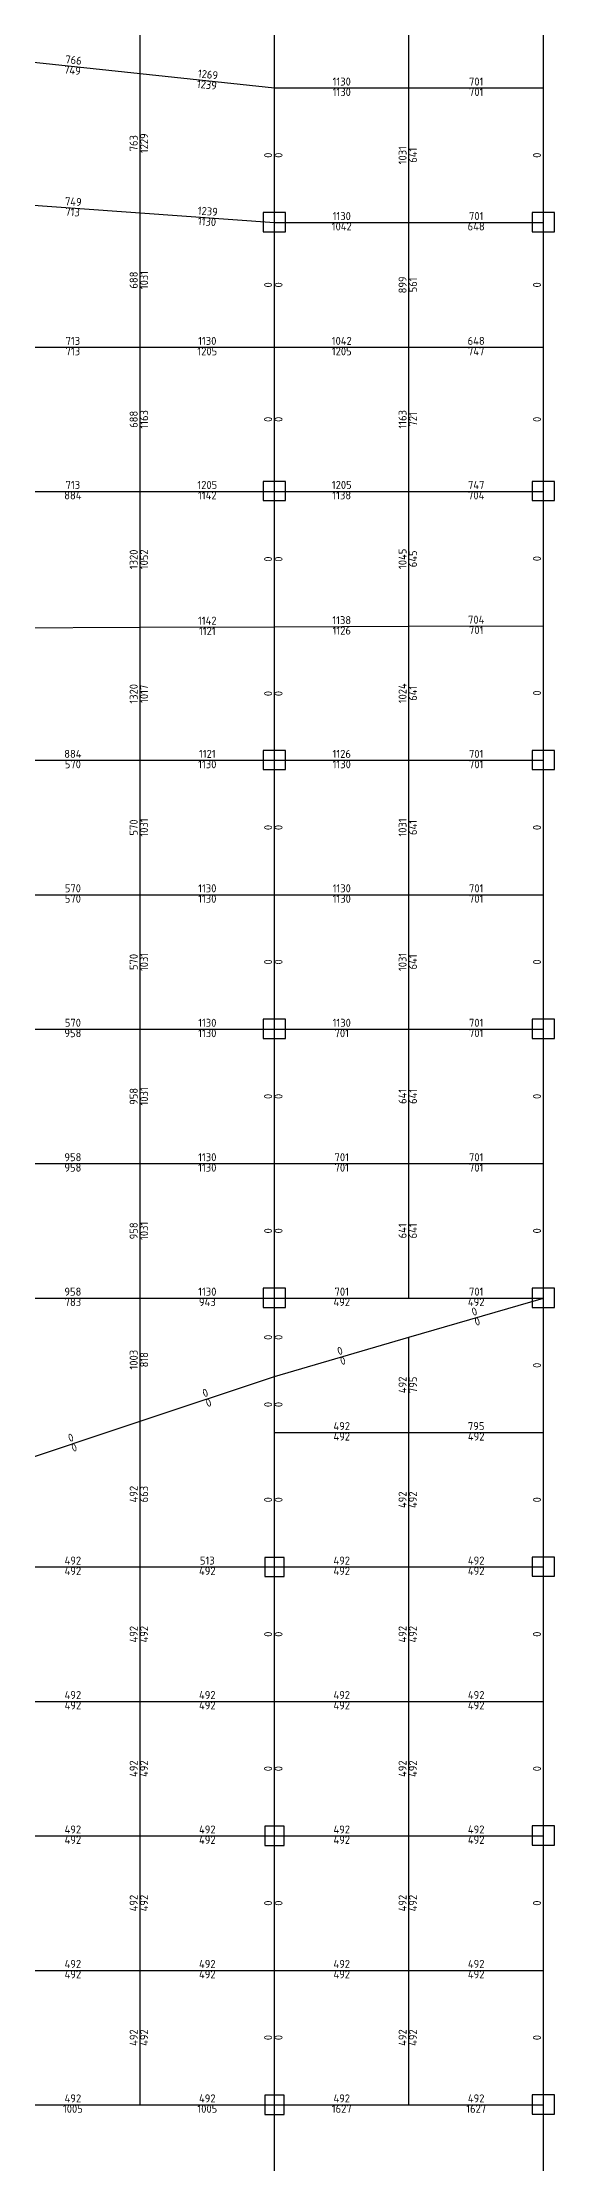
# Model space of a CAD drawing. Header units: millimetres. Extents: x -245177 to 1112891, y -1092030 to 122567.
# Drawn here: x 98139 to 114140, y -8003 to 58257 of the extents above; entities that cross this region are included whole.
import ezdxf
from ezdxf.enums import TextEntityAlignment as Align

# ---------------------------------------------------------------- set-up
doc = ezdxf.new("R2010")
doc.units = ezdxf.units.MM
doc.header["$MEASUREMENT"] = 0
for name, color, linetype in [('13', 4, 'Continuous'), ('dsg', 7, 'Continuous'), ('jiantu', 134, 'Continuous')]:
    doc.layers.add(name, color=color, linetype=linetype)
doc.styles.add('TrueTypeFont', font='yjkeng.shx', dxfattribs={"bigfont": 'yjkchn.shx'})

msp = doc.modelspace()

# ---------------------------------------------------------------- linework, layer by layer
at = {"layer": 'jiantu'}
for p, q in [((101190, 57283), (101190, 61633)), ((105390, 56833), (105390, 61033)), ((109590, 56833), (109590, 61033)), ((96990, 57733), (101190, 57283)), ((101190, 52933), (101190, 57283)), ((101190, 57283), (105390, 56833)), ((105390, 52633), (105390, 56833)), ((105390, 56833), (109590, 56833)), ((109590, 52633), (109590, 56833)), ((109590, 56833), (113790, 56833)), ((96990, 53233), (101190, 52933)), ((101190, 52933), (105390, 52633)), ((101190, 48733), (101190, 52933)), ((105390, 52633), (109590, 52633)), ((105390, 48733), (105390, 52633)), ((109590, 52633), (113790, 52633)), ((109590, 48733), (109590, 52633)), ((96990, 48733), (101190, 48733)), ((101190, 44233), (101190, 48733)), ((101190, 48733), (105390, 48733)), ((105390, 44233), (105390, 48733)), ((105390, 48733), (109590, 48733)), ((109590, 44233), (109590, 48733)), ((109590, 48733), (113790, 48733)), ((96990, 44233), (101190, 44233)), ((101190, 44233), (105390, 44233)), ((101190, 39986), (101190, 44233)), ((105390, 44233), (109590, 44233)), ((105390, 40001), (105390, 44233)), ((109590, 44233), (113790, 44233)), ((109590, 40017), (109590, 44233)), ((97000, 39970), (101190, 39986)), ((101190, 39986), (105390, 40001)), ((101190, 35833), (101190, 39986)), ((105390, 40001), (109590, 40017)), ((105390, 35833), (105390, 40001)), ((109590, 40017), (113790, 40033)), ((109590, 35833), (109590, 40017)), ((96990, 35833), (101190, 35833)), ((101190, 35833), (105390, 35833)), ((101190, 31633), (101190, 35833)), ((105390, 35833), (109590, 35833)), ((105390, 31633), (105390, 35833)), ((109590, 35833), (113790, 35833)), ((109590, 31633), (109590, 35833)), ((96990, 31633), (101190, 31633)), ((101190, 27433), (101190, 31633)), ((101190, 31633), (105390, 31633)), ((105390, 27433), (105390, 31633)), ((105390, 31633), (109590, 31633)), ((109590, 27433), (109590, 31633)), ((109590, 31633), (113790, 31633)), ((96990, 27433), (101190, 27433)), ((101190, 27433), (105390, 27433)), ((101190, 23233), (101190, 27433)), ((105390, 27433), (109590, 27433)), ((105390, 23233), (105390, 27433)), ((109590, 27433), (113790, 27433)), ((109590, 23233), (109590, 27433)), ((96990, 23233), (101190, 23233)), ((101190, 23233), (105390, 23233)), ((101190, 19033), (101190, 23233)), ((105390, 19033), (105390, 23233)), ((105390, 23233), (109590, 23233)), ((109590, 23233), (113790, 23233)), ((109590, 19033), (109590, 23233)), ((96990, 19033), (101190, 19033)), ((101190, 19033), (105390, 19033)), ((101190, 15184), (101190, 19033)), ((105390, 19033), (109590, 19033)), ((105390, 16584), (105390, 19033)), ((109590, 19033), (113790, 19033)), ((109590, 17808), (113790, 19033)), ((105390, 16584), (109590, 17808)), ((109590, 14833), (109590, 17808)), ((101190, 15184), (105390, 16584)), ((105390, 14833), (105390, 16584)), ((96990, 13784), (101190, 15184)), ((101190, 10633), (101190, 15184)), ((105390, 10633), (105390, 14833)), ((105390, 14833), (109590, 14833)), ((109590, 10633), (109590, 14833)), ((109590, 14833), (113790, 14833)), ((96990, 10633), (101190, 10633)), ((101190, 10633), (105390, 10633)), ((101190, 6433), (101190, 10633)), ((105390, 10633), (109590, 10633)), ((105390, 6433), (105390, 10633)), ((109590, 10633), (113790, 10633)), ((109590, 6433), (109590, 10633)), ((96990, 6433), (101190, 6433)), ((101190, 2233), (101190, 6433)), ((101190, 6433), (105390, 6433)), ((105390, 2233), (105390, 6433)), ((105390, 6433), (109590, 6433)), ((109590, 2233), (109590, 6433)), ((109590, 6433), (113790, 6433)), ((96990, 2233), (101190, 2233)), ((101190, 2233), (105390, 2233)), ((101190, -1967), (101190, 2233)), ((105390, 2233), (109590, 2233)), ((105390, -1967), (105390, 2233)), ((109590, 2233), (113790, 2233)), ((109590, -1967), (109590, 2233)), ((96990, -1967), (101190, -1967)), ((101190, -6167), (101190, -1967)), ((101190, -1967), (105390, -1967)), ((105390, -6167), (105390, -1967)), ((105390, -1967), (109590, -1967)), ((109590, -6167), (109590, -1967)), ((109590, -1967), (113790, -1967)), ((96990, -6167), (101190, -6167)), ((101190, -6167), (105390, -6167)), ((105390, -6167), (109590, -6167)), ((105390, -10485), (105390, -6167)), ((109590, -6167), (113790, -6167))]:
    msp.add_line(p, q, dxfattribs=at)
at = {"layer": 'jiantu', "color": 94}
for p, q in [((113790, 56833), (113790, 61033)), ((113790, 52633), (113790, 56833)), ((113790, 48733), (113790, 52633)), ((113790, 44233), (113790, 48733)), ((113790, 40033), (113790, 44233)), ((113790, 35833), (113790, 40033)), ((113790, 31633), (113790, 35833)), ((113790, 27433), (113790, 31633)), ((113790, 23233), (113790, 27433)), ((113790, 19033), (113790, 23233)), ((113790, 14833), (113790, 19033)), ((113790, 10633), (113790, 14833)), ((113790, 6433), (113790, 10633)), ((113790, 2233), (113790, 6433)), ((113790, -1967), (113790, 2233)), ((113790, -6167), (113790, -1967)), ((113790, -11695), (113790, -6167))]:
    msp.add_line(p, q, dxfattribs=at)
at = {"layer": 'jiantu', "color": 54}
for points in [[(105735, 52943), (105035, 52943), (105035, 52343), (105735, 52343)], [(114140, 52943), (113440, 52943), (113440, 52343), (114140, 52343)], [(105735, 44543), (105035, 44543), (105035, 43943), (105735, 43943)], [(114140, 44543), (113440, 44543), (113440, 43943), (114140, 43943)], [(105735, 36143), (105035, 36143), (105035, 35543), (105735, 35543)], [(114140, 36143), (113440, 36143), (113440, 35543), (114140, 35543)], [(105735, 27743), (105035, 27743), (105035, 27143), (105735, 27143)], [(114140, 27743), (113440, 27743), (113440, 27143), (114140, 27143)], [(105735, 19343), (105035, 19343), (105035, 18743), (105735, 18743)], [(114140, 19343), (113440, 19343), (113440, 18743), (114140, 18743)], [(105690, 10933), (105090, 10933), (105090, 10333), (105690, 10333)], [(114140, 10943), (113440, 10943), (113440, 10343), (114140, 10343)], [(105690, 2533), (105090, 2533), (105090, 1933), (105690, 1933)], [(114140, 2543), (113440, 2543), (113440, 1943), (114140, 1943)], [(105690, -5867), (105090, -5867), (105090, -6467), (105690, -6467)], [(114140, -5857), (113440, -5857), (113440, -6457), (114140, -6457)]]:
    msp.add_lwpolyline(points, close=True, dxfattribs=at)

# ---------------------------------------------------------------- texts
at = {"layer": '13', "color": 4, "linetype": 'Continuous', "style": 'TrueTypeFont'}
for s, rotation, p in [('766', -6.1155, (99090, 57508)), ('1269', -6.1155, (103290, 57058)), ('763', 90, (101190, 55108)), ('1031', 90, (109590, 54733)), ('749', -4.08562, (99090, 53083)), ('1239', -4.08562, (103290, 52783)), ('688', 90, (101190, 50833)), ('899', 90, (109590, 50683)), ('688', 90, (101190, 46483)), ('1163', 90, (109590, 46483)), ('1045', 90, (109590, 42125)), ('1320', 90, (101190, 42109)), ('1142', 0.21638, (103290, 39993)), ('1138', 0.21638, (107490, 40009)), ('704', 0.21638, (111690, 40025)), ('1320', 90, (101190, 37909)), ('1024', 90, (109590, 37925)), ('570', 90, (101190, 33733)), ('1031', 90, (109590, 33733)), ('570', 90, (101190, 29533)), ('1031', 90, (109590, 29533)), ('958', 90, (101190, 25333)), ('641', 90, (109590, 25333)), ('958', 90, (101190, 21133)), ('641', 90, (109590, 21133)), ('1003', 90, (101190, 17108))]:
    msp.add_text(s, height=250, rotation=rotation, dxfattribs=at).set_placement(p, align=Align.BOTTOM_CENTER)
for s, rotation, p in [('749', -6.1155, (99090, 57508)), ('1239', -6.1155, (103290, 57058)), ('1229', 90, (101190, 55108)), ('641', 90, (109590, 54733)), ('713', -4.08562, (99090, 53083)), ('1130', -4.08562, (103290, 52783)), ('1031', 90, (101190, 50833)), ('561', 90, (109590, 50683)), ('1163', 90, (101190, 46483)), ('721', 90, (109590, 46483)), ('1052', 90, (101190, 42109)), ('645', 90, (109590, 42125)), ('1121', 0.21638, (103290, 39993)), ('1126', 0.21638, (107490, 40009)), ('701', 0.21638, (111690, 40025)), ('1017', 90, (101190, 37909)), ('641', 90, (109590, 37925)), ('1031', 90, (101190, 33733)), ('641', 90, (109590, 33733)), ('1031', 90, (101190, 29533)), ('641', 90, (109590, 29533)), ('1031', 90, (101190, 25333)), ('641', 90, (109590, 25333)), ('1031', 90, (101190, 21133)), ('641', 90, (109590, 21133)), ('818', 90, (101190, 17108)), ('795', 90, (109590, 16321)), ('663', 90, (101190, 12908))]:
    msp.add_text(s, height=250, rotation=rotation, dxfattribs=at).set_placement(p, align=Align.TOP_CENTER)
for s, p in [('1130', (107490, 56833)), ('701', (111690, 56833)), ('1130', (107490, 52633)), ('701', (111690, 52633)), ('713', (99090, 48733)), ('1130', (103290, 48733)), ('1042', (107490, 48733)), ('648', (111690, 48733)), ('713', (99090, 44233)), ('1205', (103290, 44233)), ('1205', (107490, 44233)), ('747', (111690, 44233)), ('884', (99090, 35833)), ('1121', (103290, 35833)), ('1126', (107490, 35833)), ('701', (111690, 35833)), ('570', (99090, 31633)), ('1130', (103290, 31633)), ('1130', (107490, 31633)), ('701', (111690, 31633)), ('570', (99090, 27433)), ('1130', (103290, 27433)), ('1130', (107490, 27433)), ('701', (111690, 27433)), ('958', (99090, 23233)), ('1130', (103290, 23233)), ('701', (107490, 23233)), ('701', (111690, 23233)), ('958', (99090, 19033)), ('1130', (103290, 19033)), ('701', (107490, 19033)), ('701', (111690, 19033)), ('795', (111690, 14833))]:
    msp.add_text(s, height=250, dxfattribs=at).set_placement(p, align=Align.BOTTOM_CENTER)
for s, p in [('1130', (107490, 56833)), ('701', (111690, 56833)), ('1042', (107490, 52633)), ('648', (111690, 52633)), ('713', (99090, 48733)), ('1205', (103290, 48733)), ('1205', (107490, 48733)), ('747', (111690, 48733)), ('884', (99090, 44233)), ('1142', (103290, 44233)), ('1138', (107490, 44233)), ('704', (111690, 44233)), ('570', (99090, 35833)), ('1130', (103290, 35833)), ('1130', (107490, 35833)), ('701', (111690, 35833)), ('570', (99090, 31633)), ('1130', (103290, 31633)), ('1130', (107490, 31633)), ('701', (111690, 31633)), ('958', (99090, 27433)), ('1130', (103290, 27433)), ('701', (107490, 27433)), ('701', (111690, 27433)), ('958', (99090, 23233)), ('1130', (103290, 23233)), ('701', (107490, 23233)), ('701', (111690, 23233)), ('783', (99090, 19033)), ('943', (103290, 19033)), ('1005', (99090, -6167)), ('1005', (103290, -6167)), ('1627', (107490, -6167)), ('1627', (111690, -6167))]:
    msp.add_text(s, height=250, dxfattribs=at).set_placement(p, align=Align.TOP_CENTER)
at = {"layer": 'dsg', "color": 1, "linetype": 'Continuous', "style": 'TrueTypeFont'}
for s, rotation, p in [('0', 90, (105390, 54733)), ('0', 90, (113790, 54733)), ('0', 90, (105390, 50683)), ('0', 90, (113790, 50683)), ('0', 90, (105390, 46483)), ('0', 90, (113790, 46483)), ('0', 90, (105390, 42117)), ('0', 90, (113790, 42133)), ('0', 90, (105390, 37917)), ('0', 90, (113790, 37933)), ('0', 90, (105390, 33733)), ('0', 90, (113790, 33733)), ('0', 90, (105390, 29533)), ('0', 90, (113790, 29533)), ('0', 90, (105390, 25333)), ('0', 90, (113790, 25333)), ('0', 90, (105390, 21133)), ('0', 90, (113790, 21133)), ('0', 16.25751, (111690, 18421)), ('0', 90, (105390, 17808)), ('0', 16.25751, (107490, 17196)), ('0', 90, (113790, 16933)), ('0', 18.43495, (103290, 15884)), ('492', 90, (109590, 16321)), ('0', 90, (105390, 15708)), ('0', 18.43495, (99090, 14484)), ('492', 90, (101190, 12908)), ('0', 90, (105390, 12733)), ('492', 90, (109590, 12733)), ('0', 90, (113790, 12733)), ('492', 90, (101190, 8533)), ('492', 90, (109590, 8533)), ('0', 90, (105390, 8533)), ('0', 90, (113790, 8533)), ('492', 90, (101190, 4333)), ('0', 90, (105390, 4333)), ('492', 90, (109590, 4333)), ('0', 90, (113790, 4333)), ('492', 90, (101190, 133)), ('0', 90, (105390, 133)), ('492', 90, (109590, 133)), ('0', 90, (113790, 133)), ('492', 90, (101190, -4067)), ('492', 90, (109590, -4067)), ('0', 90, (105390, -4067)), ('0', 90, (113790, -4067))]:
    msp.add_text(s, height=250, rotation=rotation, dxfattribs=at).set_placement(p, align=Align.BOTTOM_CENTER)
for s, rotation, p in [('0', 90, (105390, 54733)), ('0', 90, (105390, 50683)), ('0', 90, (105390, 46483)), ('0', 90, (105390, 42117)), ('0', 90, (105390, 37917)), ('0', 90, (105390, 33733)), ('0', 90, (105390, 29533)), ('0', 90, (105390, 25333)), ('0', 90, (105390, 21133)), ('0', 16.25751, (111690, 18421)), ('0', 90, (105390, 17808)), ('0', 16.25751, (107490, 17196)), ('0', 18.43495, (103290, 15884)), ('0', 90, (105390, 15708)), ('0', 18.43495, (99090, 14484)), ('0', 90, (105390, 12733)), ('492', 90, (109590, 12733)), ('492', 90, (101190, 8533)), ('492', 90, (109590, 8533)), ('0', 90, (105390, 8533)), ('492', 90, (101190, 4333)), ('0', 90, (105390, 4333)), ('492', 90, (109590, 4333)), ('492', 90, (101190, 133)), ('0', 90, (105390, 133)), ('492', 90, (109590, 133)), ('492', 90, (101190, -4067)), ('492', 90, (109590, -4067)), ('0', 90, (105390, -4067))]:
    msp.add_text(s, height=250, rotation=rotation, dxfattribs=at).set_placement(p, align=Align.TOP_CENTER)
for p in [(107490, 19033), (111690, 19033), (107490, 14833), (111690, 14833), (99090, 10633), (103290, 10633), (107490, 10633), (111690, 10633), (99090, 6433), (103290, 6433), (107490, 6433), (111690, 6433), (99090, 2233), (103290, 2233), (107490, 2233), (111690, 2233), (99090, -1967), (103290, -1967), (107490, -1967), (111690, -1967)]:
    msp.add_text('492', height=250, dxfattribs=at).set_placement(p, align=Align.TOP_CENTER)
for s, p in [('492', (107490, 14833)), ('492', (99090, 10633)), ('513', (103290, 10633)), ('492', (107490, 10633)), ('492', (111690, 10633)), ('492', (99090, 6433)), ('492', (103290, 6433)), ('492', (107490, 6433)), ('492', (111690, 6433)), ('492', (99090, 2233)), ('492', (103290, 2233)), ('492', (107490, 2233)), ('492', (111690, 2233)), ('492', (99090, -1967)), ('492', (103290, -1967)), ('492', (107490, -1967)), ('492', (111690, -1967)), ('492', (99090, -6167)), ('492', (103290, -6167)), ('492', (107490, -6167)), ('492', (111690, -6167))]:
    msp.add_text(s, height=250, dxfattribs=at).set_placement(p, align=Align.BOTTOM_CENTER)

doc.saveas('drawing.dxf')
